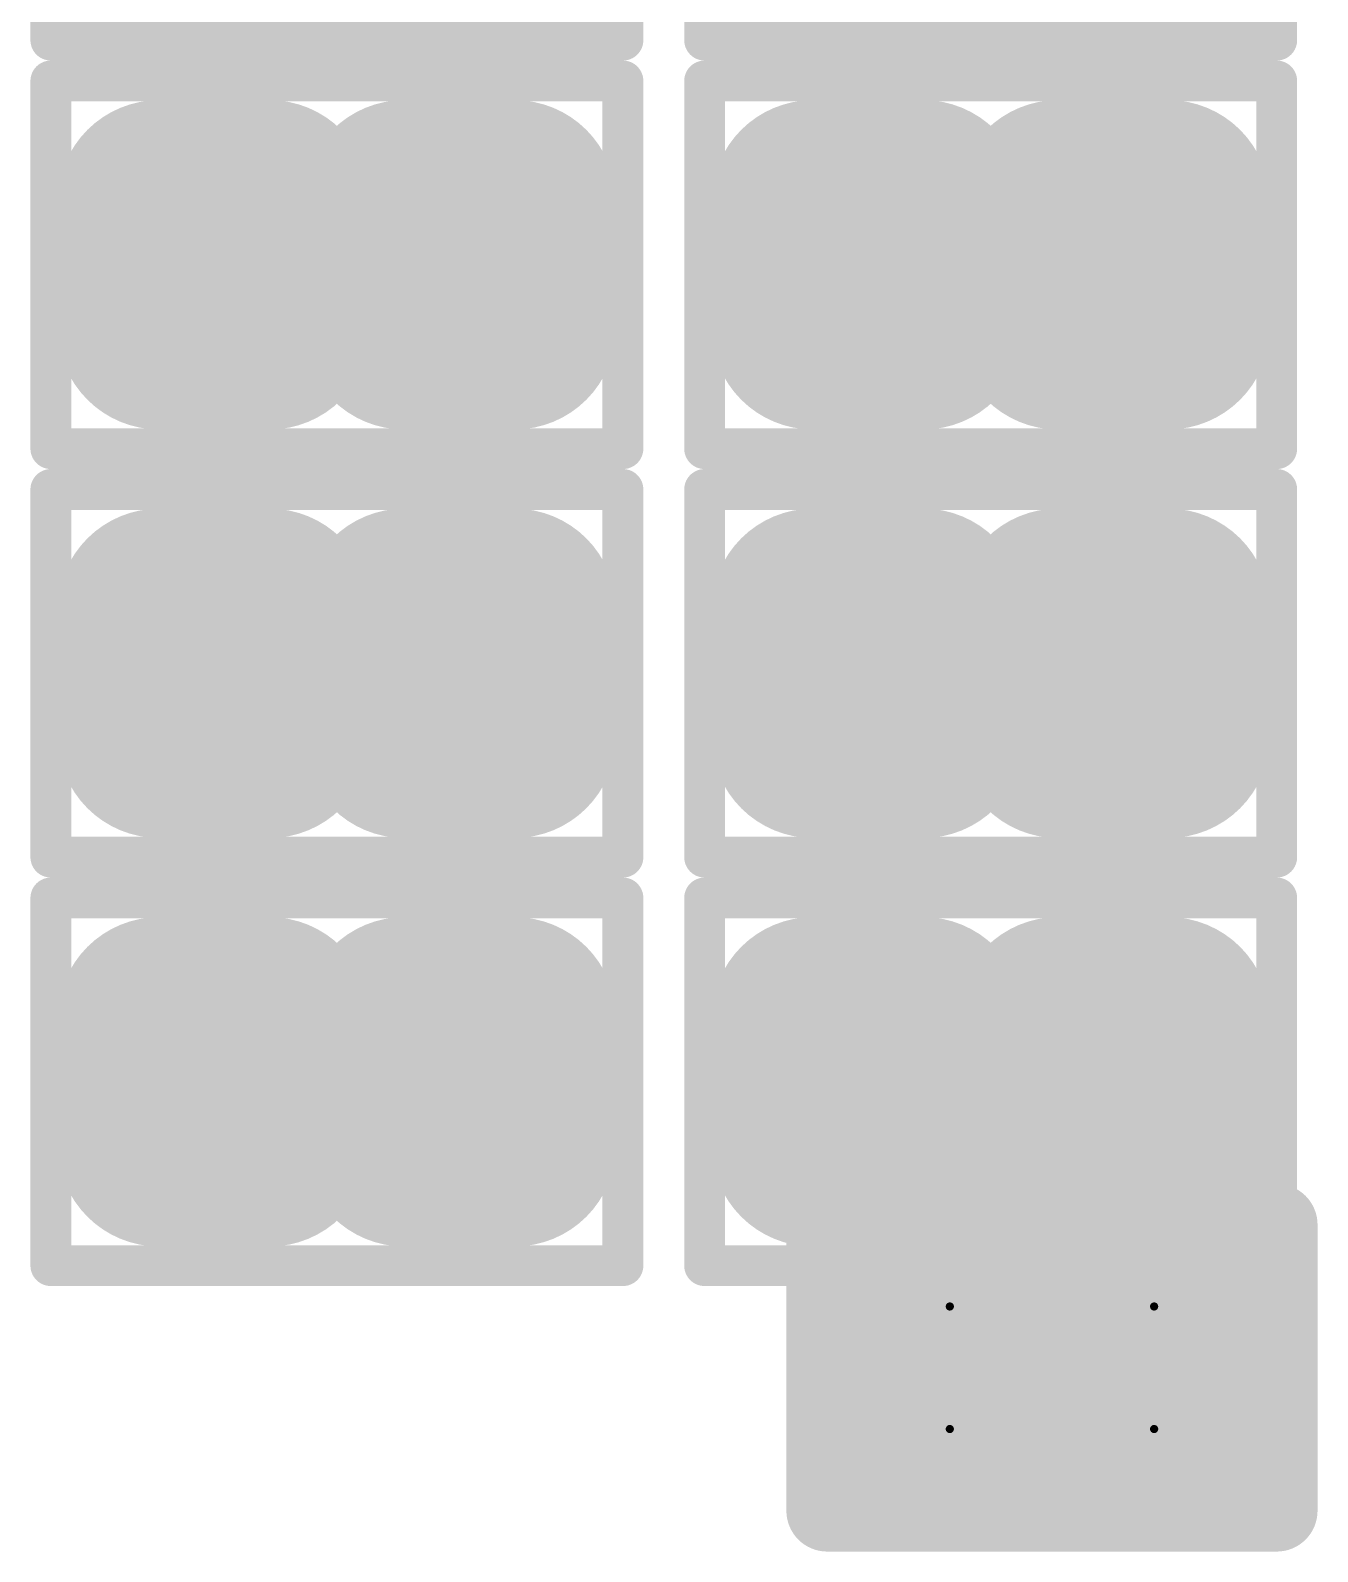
# Model space of a CAD drawing. Header units: millimetres. Extents: x 169 to 355, y 129 to 253.
# Drawn here: x 185.75 to 187.325, y 148.775 to 150.637 of the extents above; entities that cross this region are included whole.
import ezdxf

# ---------------------------------------------------------------- set-up
doc = ezdxf.new("R2010")
doc.units = ezdxf.units.MM
for name, color, linetype in [('BottomLayer', 5, 'Continuous'), ('BottomPaste', 16, 'Continuous'), ('BottomSolder', 6, 'Continuous'), ('Mechanical1', 6, 'Continuous'), ('Mechanical15', 56, 'Continuous'), ('TopLayer', 1, 'Continuous'), ('TopPaste', 8, 'Continuous'), ('TopSolder', 216, 'Continuous')]:
    doc.layers.add(name, color=color, linetype=linetype)

# ---------------------------------------------------------------- blocks, each defined once
blk = doc.blocks.new('R01005_B_447')
at = {"layer": 'BottomLayer', "const_width": 0.0225}
for points in [[(-0.2287, 0.0775, 1), (-0.2063, 0.0775, 1)], [(-0.0937, 0.0775, 1), (-0.0712, 0.0775, 1)], [(0.0712, 0.0775, 1), (0.0937, 0.0775, 1)], [(0.2063, 0.0775, 1), (0.2287, 0.0775, 1)], [(-0.2287, -0.0775, 1), (-0.2063, -0.0775, 1)], [(-0.0937, -0.0775, 1), (-0.0712, -0.0775, 1)], [(0.0712, -0.0775, 1), (0.0937, -0.0775, 1)], [(0.2063, -0.0775, 1), (0.2287, -0.0775, 1)]]:
    blk.add_lwpolyline(points, format="xyb", close=True, dxfattribs=at)
at = {"layer": 'BottomLayer'}
for points in [[(-0.0825, -0.1), (-0.0825, 0.1), (-0.2175, -0.1), (-0.2175, 0.1)], [(0.2175, -0.1), (0.2175, 0.1), (0.0825, -0.1), (0.0825, 0.1)], [(-0.06, -0.0775), (-0.06, 0.0775), (-0.24, -0.0775), (-0.24, 0.0775)], [(0.24, -0.0775), (0.24, 0.0775), (0.06, -0.0775), (0.06, 0.0775)]]:
    blk.add_solid(points, dxfattribs=at)
at = {"layer": 'BottomPaste', "const_width": 0.0225}
for points in [[(-0.2287, 0.0775, 1), (-0.2063, 0.0775, 1)], [(-0.0937, 0.0775, 1), (-0.0712, 0.0775, 1)], [(0.0712, 0.0775, 1), (0.0937, 0.0775, 1)], [(0.2063, 0.0775, 1), (0.2287, 0.0775, 1)], [(-0.2287, -0.0775, 1), (-0.2063, -0.0775, 1)], [(-0.0937, -0.0775, 1), (-0.0712, -0.0775, 1)], [(0.0712, -0.0775, 1), (0.0937, -0.0775, 1)], [(0.2063, -0.0775, 1), (0.2287, -0.0775, 1)]]:
    blk.add_lwpolyline(points, format="xyb", close=True, dxfattribs=at)
at = {"layer": 'BottomPaste'}
for points in [[(-0.0825, -0.1), (-0.0825, 0.1), (-0.2175, -0.1), (-0.2175, 0.1)], [(0.2175, -0.1), (0.2175, 0.1), (0.0825, -0.1), (0.0825, 0.1)], [(-0.06, -0.0775), (-0.06, 0.0775), (-0.24, -0.0775), (-0.24, 0.0775)], [(0.24, -0.0775), (0.24, 0.0775), (0.06, -0.0775), (0.06, 0.0775)]]:
    blk.add_solid(points, dxfattribs=at)
at = {"layer": 'BottomSolder', "const_width": 0.1241}
for points in [[(-0.2795, 0.0775, 1), (-0.1555, 0.0775, 1)], [(-0.1445, 0.0775, 1), (-0.0204, 0.0775, 1)], [(0.0204, 0.0775, 1), (0.1445, 0.0775, 1)], [(0.1555, 0.0775, 1), (0.2795, 0.0775, 1)], [(-0.2795, -0.0775, 1), (-0.1555, -0.0775, 1)], [(-0.1445, -0.0775, 1), (-0.0204, -0.0775, 1)], [(0.0204, -0.0775, 1), (0.1445, -0.0775, 1)], [(0.1555, -0.0775, 1), (0.2795, -0.0775, 1)]]:
    blk.add_lwpolyline(points, format="xyb", close=True, dxfattribs=at)
at = {"layer": 'BottomSolder'}
for points in [[(-0.0825, -0.2016), (-0.0825, 0.2016), (-0.2175, -0.2016), (-0.2175, 0.2016)], [(0.2175, -0.2016), (0.2175, 0.2016), (0.0825, -0.2016), (0.0825, 0.2016)], [(0.0416, -0.0775), (0.0416, 0.0775), (-0.3416, -0.0775), (-0.3416, 0.0775)], [(0.3416, -0.0775), (0.3416, 0.0775), (-0.0416, -0.0775), (-0.0416, 0.0775)]]:
    blk.add_solid(points, dxfattribs=at)
at = {"layer": 'Mechanical1', "const_width": 0.05}
for points in [[(-0.1999, 0.0999), (-0.1999, -0.1001)], [(0.2001, 0.0999), (-0.1999, 0.0999)], [(0.2001, 0.0999), (0.2001, -0.1001)], [(0.2001, -0.1001), (-0.1999, -0.1001)]]:
    blk.add_lwpolyline(points, dxfattribs=at)
at = {"layer": 'Mechanical1', "const_width": 0.025}
for points in [[(-0.2124, 0.0999, 1), (-0.1874, 0.0999, 1)], [(-0.2124, 0.0999, 1), (-0.1874, 0.0999, 1)], [(0.1876, 0.0999, 1), (0.2126, 0.0999, 1)], [(0.1876, 0.0999, 1), (0.2126, 0.0999, 1)], [(-0.2124, -0.1001, 1), (-0.1874, -0.1001, 1)], [(-0.2124, -0.1001, 1), (-0.1874, -0.1001, 1)], [(0.1876, -0.1001, 1), (0.2126, -0.1001, 1)], [(0.1876, -0.1001, 1), (0.2126, -0.1001, 1)]]:
    blk.add_lwpolyline(points, format="xyb", close=True, dxfattribs=at)
at = {"layer": 'Mechanical15', "const_width": 0.05}
for points in [[(-0.35, 0.225), (-0.35, -0.225)], [(0.35, 0.225), (-0.35, 0.225)], [(0.35, 0.225), (0.35, -0.225)], [(0, 0.125), (0, -0.125)], [(0.15, 0), (-0.15, 0)], [(0.35, -0.225), (-0.35, -0.225)]]:
    blk.add_lwpolyline(points, dxfattribs=at)
at = {"layer": 'Mechanical15', "const_width": 0.025}
for points in [[(-0.3625, 0.225, 1), (-0.3375, 0.225, 1)], [(-0.3625, 0.225, 1), (-0.3375, 0.225, 1)], [(0.3375, 0.225, 1), (0.3625, 0.225, 1)], [(0.3375, 0.225, 1), (0.3625, 0.225, 1)], [(-0.0125, 0.125, 1), (0.0125, 0.125, 1)], [(-0.1625, 0, 1), (-0.1375, 0, 1)], [(0.1375, 0, 1), (0.1625, 0, 1)], [(-0.0125, -0.125, 1), (0.0125, -0.125, 1)], [(-0.3625, -0.225, 1), (-0.3375, -0.225, 1)], [(-0.3625, -0.225, 1), (-0.3375, -0.225, 1)], [(0.3375, -0.225, 1), (0.3625, -0.225, 1)], [(0.3375, -0.225, 1), (0.3625, -0.225, 1)]]:
    blk.add_lwpolyline(points, format="xyb", close=True, dxfattribs=at)
blk = doc.blocks.new('R01005_B_448')
at = {"layer": 'BottomLayer', "const_width": 0.0225}
for points in [[(-0.2287, 0.0775, 1), (-0.2063, 0.0775, 1)], [(-0.0937, 0.0775, 1), (-0.0712, 0.0775, 1)], [(0.0712, 0.0775, 1), (0.0937, 0.0775, 1)], [(0.2063, 0.0775, 1), (0.2287, 0.0775, 1)], [(-0.2287, -0.0775, 1), (-0.2063, -0.0775, 1)], [(-0.0937, -0.0775, 1), (-0.0712, -0.0775, 1)], [(0.0712, -0.0775, 1), (0.0937, -0.0775, 1)], [(0.2063, -0.0775, 1), (0.2287, -0.0775, 1)]]:
    blk.add_lwpolyline(points, format="xyb", close=True, dxfattribs=at)
at = {"layer": 'BottomLayer'}
for points in [[(-0.0825, -0.1), (-0.0825, 0.1), (-0.2175, -0.1), (-0.2175, 0.1)], [(0.2175, -0.1), (0.2175, 0.1), (0.0825, -0.1), (0.0825, 0.1)], [(-0.06, -0.0775), (-0.06, 0.0775), (-0.24, -0.0775), (-0.24, 0.0775)], [(0.24, -0.0775), (0.24, 0.0775), (0.06, -0.0775), (0.06, 0.0775)]]:
    blk.add_solid(points, dxfattribs=at)
at = {"layer": 'BottomPaste', "const_width": 0.0225}
for points in [[(-0.2287, 0.0775, 1), (-0.2063, 0.0775, 1)], [(-0.0937, 0.0775, 1), (-0.0712, 0.0775, 1)], [(0.0712, 0.0775, 1), (0.0937, 0.0775, 1)], [(0.2063, 0.0775, 1), (0.2287, 0.0775, 1)], [(-0.2287, -0.0775, 1), (-0.2063, -0.0775, 1)], [(-0.0937, -0.0775, 1), (-0.0712, -0.0775, 1)], [(0.0712, -0.0775, 1), (0.0937, -0.0775, 1)], [(0.2063, -0.0775, 1), (0.2287, -0.0775, 1)]]:
    blk.add_lwpolyline(points, format="xyb", close=True, dxfattribs=at)
at = {"layer": 'BottomPaste'}
for points in [[(-0.0825, -0.1), (-0.0825, 0.1), (-0.2175, -0.1), (-0.2175, 0.1)], [(0.2175, -0.1), (0.2175, 0.1), (0.0825, -0.1), (0.0825, 0.1)], [(-0.06, -0.0775), (-0.06, 0.0775), (-0.24, -0.0775), (-0.24, 0.0775)], [(0.24, -0.0775), (0.24, 0.0775), (0.06, -0.0775), (0.06, 0.0775)]]:
    blk.add_solid(points, dxfattribs=at)
at = {"layer": 'BottomSolder', "const_width": 0.1241}
for points in [[(-0.2795, 0.0775, 1), (-0.1555, 0.0775, 1)], [(-0.1445, 0.0775, 1), (-0.0204, 0.0775, 1)], [(0.0204, 0.0775, 1), (0.1445, 0.0775, 1)], [(0.1555, 0.0775, 1), (0.2795, 0.0775, 1)], [(-0.2795, -0.0775, 1), (-0.1555, -0.0775, 1)], [(-0.1445, -0.0775, 1), (-0.0204, -0.0775, 1)], [(0.0204, -0.0775, 1), (0.1445, -0.0775, 1)], [(0.1555, -0.0775, 1), (0.2795, -0.0775, 1)]]:
    blk.add_lwpolyline(points, format="xyb", close=True, dxfattribs=at)
at = {"layer": 'BottomSolder'}
for points in [[(-0.0825, -0.2016), (-0.0825, 0.2016), (-0.2175, -0.2016), (-0.2175, 0.2016)], [(0.2175, -0.2016), (0.2175, 0.2016), (0.0825, -0.2016), (0.0825, 0.2016)], [(0.0416, -0.0775), (0.0416, 0.0775), (-0.3416, -0.0775), (-0.3416, 0.0775)], [(0.3416, -0.0775), (0.3416, 0.0775), (-0.0416, -0.0775), (-0.0416, 0.0775)]]:
    blk.add_solid(points, dxfattribs=at)
at = {"layer": 'Mechanical1', "const_width": 0.05}
for points in [[(-0.1999, 0.0999), (-0.1999, -0.1001)], [(0.2001, 0.0999), (-0.1999, 0.0999)], [(0.2001, 0.0999), (0.2001, -0.1001)], [(0.2001, -0.1001), (-0.1999, -0.1001)]]:
    blk.add_lwpolyline(points, dxfattribs=at)
at = {"layer": 'Mechanical1', "const_width": 0.025}
for points in [[(-0.2124, 0.0999, 1), (-0.1874, 0.0999, 1)], [(-0.2124, 0.0999, 1), (-0.1874, 0.0999, 1)], [(0.1876, 0.0999, 1), (0.2126, 0.0999, 1)], [(0.1876, 0.0999, 1), (0.2126, 0.0999, 1)], [(-0.2124, -0.1001, 1), (-0.1874, -0.1001, 1)], [(-0.2124, -0.1001, 1), (-0.1874, -0.1001, 1)], [(0.1876, -0.1001, 1), (0.2126, -0.1001, 1)], [(0.1876, -0.1001, 1), (0.2126, -0.1001, 1)]]:
    blk.add_lwpolyline(points, format="xyb", close=True, dxfattribs=at)
at = {"layer": 'Mechanical15', "const_width": 0.05}
for points in [[(-0.35, 0.225), (-0.35, -0.225)], [(0.35, 0.225), (-0.35, 0.225)], [(0.35, 0.225), (0.35, -0.225)], [(0, 0.125), (0, -0.125)], [(0.15, 0), (-0.15, 0)], [(0.35, -0.225), (-0.35, -0.225)]]:
    blk.add_lwpolyline(points, dxfattribs=at)
at = {"layer": 'Mechanical15', "const_width": 0.025}
for points in [[(-0.3625, 0.225, 1), (-0.3375, 0.225, 1)], [(-0.3625, 0.225, 1), (-0.3375, 0.225, 1)], [(0.3375, 0.225, 1), (0.3625, 0.225, 1)], [(0.3375, 0.225, 1), (0.3625, 0.225, 1)], [(-0.0125, 0.125, 1), (0.0125, 0.125, 1)], [(-0.1625, 0, 1), (-0.1375, 0, 1)], [(0.1375, 0, 1), (0.1625, 0, 1)], [(-0.0125, -0.125, 1), (0.0125, -0.125, 1)], [(-0.3625, -0.225, 1), (-0.3375, -0.225, 1)], [(-0.3625, -0.225, 1), (-0.3375, -0.225, 1)], [(0.3375, -0.225, 1), (0.3625, -0.225, 1)], [(0.3375, -0.225, 1), (0.3625, -0.225, 1)]]:
    blk.add_lwpolyline(points, format="xyb", close=True, dxfattribs=at)
blk = doc.blocks.new('R01005_B_449')
at = {"layer": 'BottomLayer', "const_width": 0.0225}
for points in [[(-0.2287, 0.0775, 1), (-0.2063, 0.0775, 1)], [(-0.0937, 0.0775, 1), (-0.0712, 0.0775, 1)], [(0.0712, 0.0775, 1), (0.0937, 0.0775, 1)], [(0.2063, 0.0775, 1), (0.2287, 0.0775, 1)], [(-0.2287, -0.0775, 1), (-0.2063, -0.0775, 1)], [(-0.0937, -0.0775, 1), (-0.0712, -0.0775, 1)], [(0.0712, -0.0775, 1), (0.0937, -0.0775, 1)], [(0.2063, -0.0775, 1), (0.2287, -0.0775, 1)]]:
    blk.add_lwpolyline(points, format="xyb", close=True, dxfattribs=at)
at = {"layer": 'BottomLayer'}
for points in [[(-0.0825, -0.1), (-0.0825, 0.1), (-0.2175, -0.1), (-0.2175, 0.1)], [(0.2175, -0.1), (0.2175, 0.1), (0.0825, -0.1), (0.0825, 0.1)], [(-0.06, -0.0775), (-0.06, 0.0775), (-0.24, -0.0775), (-0.24, 0.0775)], [(0.24, -0.0775), (0.24, 0.0775), (0.06, -0.0775), (0.06, 0.0775)]]:
    blk.add_solid(points, dxfattribs=at)
at = {"layer": 'BottomPaste', "const_width": 0.0225}
for points in [[(-0.2287, 0.0775, 1), (-0.2063, 0.0775, 1)], [(-0.0937, 0.0775, 1), (-0.0712, 0.0775, 1)], [(0.0712, 0.0775, 1), (0.0937, 0.0775, 1)], [(0.2063, 0.0775, 1), (0.2287, 0.0775, 1)], [(-0.2287, -0.0775, 1), (-0.2063, -0.0775, 1)], [(-0.0937, -0.0775, 1), (-0.0712, -0.0775, 1)], [(0.0712, -0.0775, 1), (0.0937, -0.0775, 1)], [(0.2063, -0.0775, 1), (0.2287, -0.0775, 1)]]:
    blk.add_lwpolyline(points, format="xyb", close=True, dxfattribs=at)
at = {"layer": 'BottomPaste'}
for points in [[(-0.0825, -0.1), (-0.0825, 0.1), (-0.2175, -0.1), (-0.2175, 0.1)], [(0.2175, -0.1), (0.2175, 0.1), (0.0825, -0.1), (0.0825, 0.1)], [(-0.06, -0.0775), (-0.06, 0.0775), (-0.24, -0.0775), (-0.24, 0.0775)], [(0.24, -0.0775), (0.24, 0.0775), (0.06, -0.0775), (0.06, 0.0775)]]:
    blk.add_solid(points, dxfattribs=at)
at = {"layer": 'BottomSolder', "const_width": 0.1241}
for points in [[(-0.2795, 0.0775, 1), (-0.1555, 0.0775, 1)], [(-0.1445, 0.0775, 1), (-0.0204, 0.0775, 1)], [(0.0204, 0.0775, 1), (0.1445, 0.0775, 1)], [(0.1555, 0.0775, 1), (0.2795, 0.0775, 1)], [(-0.2795, -0.0775, 1), (-0.1555, -0.0775, 1)], [(-0.1445, -0.0775, 1), (-0.0204, -0.0775, 1)], [(0.0204, -0.0775, 1), (0.1445, -0.0775, 1)], [(0.1555, -0.0775, 1), (0.2795, -0.0775, 1)]]:
    blk.add_lwpolyline(points, format="xyb", close=True, dxfattribs=at)
at = {"layer": 'BottomSolder'}
for points in [[(-0.0825, -0.2016), (-0.0825, 0.2016), (-0.2175, -0.2016), (-0.2175, 0.2016)], [(0.2175, -0.2016), (0.2175, 0.2016), (0.0825, -0.2016), (0.0825, 0.2016)], [(0.0416, -0.0775), (0.0416, 0.0775), (-0.3416, -0.0775), (-0.3416, 0.0775)], [(0.3416, -0.0775), (0.3416, 0.0775), (-0.0416, -0.0775), (-0.0416, 0.0775)]]:
    blk.add_solid(points, dxfattribs=at)
at = {"layer": 'Mechanical1', "const_width": 0.05}
for points in [[(-0.1999, 0.0999), (-0.1999, -0.1001)], [(0.2001, 0.0999), (-0.1999, 0.0999)], [(0.2001, 0.0999), (0.2001, -0.1001)], [(0.2001, -0.1001), (-0.1999, -0.1001)]]:
    blk.add_lwpolyline(points, dxfattribs=at)
at = {"layer": 'Mechanical1', "const_width": 0.025}
for points in [[(-0.2124, 0.0999, 1), (-0.1874, 0.0999, 1)], [(-0.2124, 0.0999, 1), (-0.1874, 0.0999, 1)], [(0.1876, 0.0999, 1), (0.2126, 0.0999, 1)], [(0.1876, 0.0999, 1), (0.2126, 0.0999, 1)], [(-0.2124, -0.1001, 1), (-0.1874, -0.1001, 1)], [(-0.2124, -0.1001, 1), (-0.1874, -0.1001, 1)], [(0.1876, -0.1001, 1), (0.2126, -0.1001, 1)], [(0.1876, -0.1001, 1), (0.2126, -0.1001, 1)]]:
    blk.add_lwpolyline(points, format="xyb", close=True, dxfattribs=at)
at = {"layer": 'Mechanical15', "const_width": 0.05}
for points in [[(-0.35, 0.225), (-0.35, -0.225)], [(0.35, 0.225), (-0.35, 0.225)], [(0.35, 0.225), (0.35, -0.225)], [(0, 0.125), (0, -0.125)], [(0.15, 0), (-0.15, 0)], [(0.35, -0.225), (-0.35, -0.225)]]:
    blk.add_lwpolyline(points, dxfattribs=at)
at = {"layer": 'Mechanical15', "const_width": 0.025}
for points in [[(-0.3625, 0.225, 1), (-0.3375, 0.225, 1)], [(-0.3625, 0.225, 1), (-0.3375, 0.225, 1)], [(0.3375, 0.225, 1), (0.3625, 0.225, 1)], [(0.3375, 0.225, 1), (0.3625, 0.225, 1)], [(-0.0125, 0.125, 1), (0.0125, 0.125, 1)], [(-0.1625, 0, 1), (-0.1375, 0, 1)], [(0.1375, 0, 1), (0.1625, 0, 1)], [(-0.0125, -0.125, 1), (0.0125, -0.125, 1)], [(-0.3625, -0.225, 1), (-0.3375, -0.225, 1)], [(-0.3625, -0.225, 1), (-0.3375, -0.225, 1)], [(0.3375, -0.225, 1), (0.3625, -0.225, 1)], [(0.3375, -0.225, 1), (0.3625, -0.225, 1)]]:
    blk.add_lwpolyline(points, format="xyb", close=True, dxfattribs=at)
blk = doc.blocks.new('R01005_B_454')
at = {"layer": 'BottomLayer', "const_width": 0.0225}
for points in [[(-0.2287, 0.0775, 1), (-0.2063, 0.0775, 1)], [(-0.0937, 0.0775, 1), (-0.0712, 0.0775, 1)], [(0.0712, 0.0775, 1), (0.0937, 0.0775, 1)], [(0.2063, 0.0775, 1), (0.2287, 0.0775, 1)], [(-0.2287, -0.0775, 1), (-0.2063, -0.0775, 1)], [(-0.0937, -0.0775, 1), (-0.0712, -0.0775, 1)], [(0.0712, -0.0775, 1), (0.0937, -0.0775, 1)], [(0.2063, -0.0775, 1), (0.2287, -0.0775, 1)]]:
    blk.add_lwpolyline(points, format="xyb", close=True, dxfattribs=at)
at = {"layer": 'BottomLayer'}
for points in [[(-0.0825, -0.1), (-0.0825, 0.1), (-0.2175, -0.1), (-0.2175, 0.1)], [(0.2175, -0.1), (0.2175, 0.1), (0.0825, -0.1), (0.0825, 0.1)], [(-0.06, -0.0775), (-0.06, 0.0775), (-0.24, -0.0775), (-0.24, 0.0775)], [(0.24, -0.0775), (0.24, 0.0775), (0.06, -0.0775), (0.06, 0.0775)]]:
    blk.add_solid(points, dxfattribs=at)
at = {"layer": 'BottomPaste', "const_width": 0.0225}
for points in [[(-0.2287, 0.0775, 1), (-0.2063, 0.0775, 1)], [(-0.0937, 0.0775, 1), (-0.0712, 0.0775, 1)], [(0.0712, 0.0775, 1), (0.0937, 0.0775, 1)], [(0.2063, 0.0775, 1), (0.2287, 0.0775, 1)], [(-0.2287, -0.0775, 1), (-0.2063, -0.0775, 1)], [(-0.0937, -0.0775, 1), (-0.0712, -0.0775, 1)], [(0.0712, -0.0775, 1), (0.0937, -0.0775, 1)], [(0.2063, -0.0775, 1), (0.2287, -0.0775, 1)]]:
    blk.add_lwpolyline(points, format="xyb", close=True, dxfattribs=at)
at = {"layer": 'BottomPaste'}
for points in [[(-0.0825, -0.1), (-0.0825, 0.1), (-0.2175, -0.1), (-0.2175, 0.1)], [(0.2175, -0.1), (0.2175, 0.1), (0.0825, -0.1), (0.0825, 0.1)], [(-0.06, -0.0775), (-0.06, 0.0775), (-0.24, -0.0775), (-0.24, 0.0775)], [(0.24, -0.0775), (0.24, 0.0775), (0.06, -0.0775), (0.06, 0.0775)]]:
    blk.add_solid(points, dxfattribs=at)
at = {"layer": 'BottomSolder', "const_width": 0.1241}
for points in [[(-0.2795, 0.0775, 1), (-0.1555, 0.0775, 1)], [(-0.1445, 0.0775, 1), (-0.0204, 0.0775, 1)], [(0.0204, 0.0775, 1), (0.1445, 0.0775, 1)], [(0.1555, 0.0775, 1), (0.2795, 0.0775, 1)], [(-0.2795, -0.0775, 1), (-0.1555, -0.0775, 1)], [(-0.1445, -0.0775, 1), (-0.0204, -0.0775, 1)], [(0.0204, -0.0775, 1), (0.1445, -0.0775, 1)], [(0.1555, -0.0775, 1), (0.2795, -0.0775, 1)]]:
    blk.add_lwpolyline(points, format="xyb", close=True, dxfattribs=at)
at = {"layer": 'BottomSolder'}
for points in [[(-0.0825, -0.2016), (-0.0825, 0.2016), (-0.2175, -0.2016), (-0.2175, 0.2016)], [(0.2175, -0.2016), (0.2175, 0.2016), (0.0825, -0.2016), (0.0825, 0.2016)], [(0.0416, -0.0775), (0.0416, 0.0775), (-0.3416, -0.0775), (-0.3416, 0.0775)], [(0.3416, -0.0775), (0.3416, 0.0775), (-0.0416, -0.0775), (-0.0416, 0.0775)]]:
    blk.add_solid(points, dxfattribs=at)
at = {"layer": 'Mechanical1', "const_width": 0.05}
for points in [[(-0.1999, 0.0999), (-0.1999, -0.1001)], [(0.2001, 0.0999), (-0.1999, 0.0999)], [(0.2001, 0.0999), (0.2001, -0.1001)], [(0.2001, -0.1001), (-0.1999, -0.1001)]]:
    blk.add_lwpolyline(points, dxfattribs=at)
at = {"layer": 'Mechanical1', "const_width": 0.025}
for points in [[(-0.2124, 0.0999, 1), (-0.1874, 0.0999, 1)], [(-0.2124, 0.0999, 1), (-0.1874, 0.0999, 1)], [(0.1876, 0.0999, 1), (0.2126, 0.0999, 1)], [(0.1876, 0.0999, 1), (0.2126, 0.0999, 1)], [(-0.2124, -0.1001, 1), (-0.1874, -0.1001, 1)], [(-0.2124, -0.1001, 1), (-0.1874, -0.1001, 1)], [(0.1876, -0.1001, 1), (0.2126, -0.1001, 1)], [(0.1876, -0.1001, 1), (0.2126, -0.1001, 1)]]:
    blk.add_lwpolyline(points, format="xyb", close=True, dxfattribs=at)
at = {"layer": 'Mechanical15', "const_width": 0.05}
for points in [[(-0.35, 0.225), (-0.35, -0.225)], [(0.35, 0.225), (-0.35, 0.225)], [(0.35, 0.225), (0.35, -0.225)], [(0, 0.125), (0, -0.125)], [(0.15, 0), (-0.15, 0)], [(0.35, -0.225), (-0.35, -0.225)]]:
    blk.add_lwpolyline(points, dxfattribs=at)
at = {"layer": 'Mechanical15', "const_width": 0.025}
for points in [[(-0.3625, 0.225, 1), (-0.3375, 0.225, 1)], [(-0.3625, 0.225, 1), (-0.3375, 0.225, 1)], [(0.3375, 0.225, 1), (0.3625, 0.225, 1)], [(0.3375, 0.225, 1), (0.3625, 0.225, 1)], [(-0.0125, 0.125, 1), (0.0125, 0.125, 1)], [(-0.1625, 0, 1), (-0.1375, 0, 1)], [(0.1375, 0, 1), (0.1625, 0, 1)], [(-0.0125, -0.125, 1), (0.0125, -0.125, 1)], [(-0.3625, -0.225, 1), (-0.3375, -0.225, 1)], [(-0.3625, -0.225, 1), (-0.3375, -0.225, 1)], [(0.3375, -0.225, 1), (0.3625, -0.225, 1)], [(0.3375, -0.225, 1), (0.3625, -0.225, 1)]]:
    blk.add_lwpolyline(points, format="xyb", close=True, dxfattribs=at)
blk = doc.blocks.new('R01005_B_477')
at = {"layer": 'BottomLayer', "const_width": 0.0225}
for points in [[(-0.2287, 0.0775, 1), (-0.2063, 0.0775, 1)], [(-0.0937, 0.0775, 1), (-0.0712, 0.0775, 1)], [(0.0712, 0.0775, 1), (0.0937, 0.0775, 1)], [(0.2063, 0.0775, 1), (0.2287, 0.0775, 1)], [(-0.2287, -0.0775, 1), (-0.2063, -0.0775, 1)], [(-0.0937, -0.0775, 1), (-0.0712, -0.0775, 1)], [(0.0712, -0.0775, 1), (0.0937, -0.0775, 1)], [(0.2063, -0.0775, 1), (0.2287, -0.0775, 1)]]:
    blk.add_lwpolyline(points, format="xyb", close=True, dxfattribs=at)
at = {"layer": 'BottomLayer'}
for points in [[(-0.0825, -0.1), (-0.0825, 0.1), (-0.2175, -0.1), (-0.2175, 0.1)], [(0.2175, -0.1), (0.2175, 0.1), (0.0825, -0.1), (0.0825, 0.1)], [(-0.06, -0.0775), (-0.06, 0.0775), (-0.24, -0.0775), (-0.24, 0.0775)], [(0.24, -0.0775), (0.24, 0.0775), (0.06, -0.0775), (0.06, 0.0775)]]:
    blk.add_solid(points, dxfattribs=at)
at = {"layer": 'BottomPaste', "const_width": 0.0225}
for points in [[(-0.2287, 0.0775, 1), (-0.2063, 0.0775, 1)], [(-0.0937, 0.0775, 1), (-0.0712, 0.0775, 1)], [(0.0712, 0.0775, 1), (0.0937, 0.0775, 1)], [(0.2063, 0.0775, 1), (0.2287, 0.0775, 1)], [(-0.2287, -0.0775, 1), (-0.2063, -0.0775, 1)], [(-0.0937, -0.0775, 1), (-0.0712, -0.0775, 1)], [(0.0712, -0.0775, 1), (0.0937, -0.0775, 1)], [(0.2063, -0.0775, 1), (0.2287, -0.0775, 1)]]:
    blk.add_lwpolyline(points, format="xyb", close=True, dxfattribs=at)
at = {"layer": 'BottomPaste'}
for points in [[(-0.0825, -0.1), (-0.0825, 0.1), (-0.2175, -0.1), (-0.2175, 0.1)], [(0.2175, -0.1), (0.2175, 0.1), (0.0825, -0.1), (0.0825, 0.1)], [(-0.06, -0.0775), (-0.06, 0.0775), (-0.24, -0.0775), (-0.24, 0.0775)], [(0.24, -0.0775), (0.24, 0.0775), (0.06, -0.0775), (0.06, 0.0775)]]:
    blk.add_solid(points, dxfattribs=at)
at = {"layer": 'BottomSolder', "const_width": 0.1241}
for points in [[(-0.2795, 0.0775, 1), (-0.1555, 0.0775, 1)], [(-0.1445, 0.0775, 1), (-0.0204, 0.0775, 1)], [(0.0204, 0.0775, 1), (0.1445, 0.0775, 1)], [(0.1555, 0.0775, 1), (0.2795, 0.0775, 1)], [(-0.2795, -0.0775, 1), (-0.1555, -0.0775, 1)], [(-0.1445, -0.0775, 1), (-0.0204, -0.0775, 1)], [(0.0204, -0.0775, 1), (0.1445, -0.0775, 1)], [(0.1555, -0.0775, 1), (0.2795, -0.0775, 1)]]:
    blk.add_lwpolyline(points, format="xyb", close=True, dxfattribs=at)
at = {"layer": 'BottomSolder'}
for points in [[(-0.0825, -0.2016), (-0.0825, 0.2016), (-0.2175, -0.2016), (-0.2175, 0.2016)], [(0.2175, -0.2016), (0.2175, 0.2016), (0.0825, -0.2016), (0.0825, 0.2016)], [(0.0416, -0.0775), (0.0416, 0.0775), (-0.3416, -0.0775), (-0.3416, 0.0775)], [(0.3416, -0.0775), (0.3416, 0.0775), (-0.0416, -0.0775), (-0.0416, 0.0775)]]:
    blk.add_solid(points, dxfattribs=at)
at = {"layer": 'Mechanical1', "const_width": 0.05}
for points in [[(-0.1999, 0.0999), (-0.1999, -0.1001)], [(0.2001, 0.0999), (-0.1999, 0.0999)], [(0.2001, 0.0999), (0.2001, -0.1001)], [(0.2001, -0.1001), (-0.1999, -0.1001)]]:
    blk.add_lwpolyline(points, dxfattribs=at)
at = {"layer": 'Mechanical1', "const_width": 0.025}
for points in [[(-0.2124, 0.0999, 1), (-0.1874, 0.0999, 1)], [(-0.2124, 0.0999, 1), (-0.1874, 0.0999, 1)], [(0.1876, 0.0999, 1), (0.2126, 0.0999, 1)], [(0.1876, 0.0999, 1), (0.2126, 0.0999, 1)], [(-0.2124, -0.1001, 1), (-0.1874, -0.1001, 1)], [(-0.2124, -0.1001, 1), (-0.1874, -0.1001, 1)], [(0.1876, -0.1001, 1), (0.2126, -0.1001, 1)], [(0.1876, -0.1001, 1), (0.2126, -0.1001, 1)]]:
    blk.add_lwpolyline(points, format="xyb", close=True, dxfattribs=at)
at = {"layer": 'Mechanical15', "const_width": 0.05}
for points in [[(-0.35, 0.225), (-0.35, -0.225)], [(0.35, 0.225), (-0.35, 0.225)], [(0.35, 0.225), (0.35, -0.225)], [(0, 0.125), (0, -0.125)], [(0.15, 0), (-0.15, 0)], [(0.35, -0.225), (-0.35, -0.225)]]:
    blk.add_lwpolyline(points, dxfattribs=at)
at = {"layer": 'Mechanical15', "const_width": 0.025}
for points in [[(-0.3625, 0.225, 1), (-0.3375, 0.225, 1)], [(-0.3625, 0.225, 1), (-0.3375, 0.225, 1)], [(0.3375, 0.225, 1), (0.3625, 0.225, 1)], [(0.3375, 0.225, 1), (0.3625, 0.225, 1)], [(-0.0125, 0.125, 1), (0.0125, 0.125, 1)], [(-0.1625, 0, 1), (-0.1375, 0, 1)], [(0.1375, 0, 1), (0.1625, 0, 1)], [(-0.0125, -0.125, 1), (0.0125, -0.125, 1)], [(-0.3625, -0.225, 1), (-0.3375, -0.225, 1)], [(-0.3625, -0.225, 1), (-0.3375, -0.225, 1)], [(0.3375, -0.225, 1), (0.3625, -0.225, 1)], [(0.3375, -0.225, 1), (0.3625, -0.225, 1)]]:
    blk.add_lwpolyline(points, format="xyb", close=True, dxfattribs=at)
blk = doc.blocks.new('R01005_B_478')
at = {"layer": 'BottomLayer', "const_width": 0.0225}
for points in [[(-0.2287, 0.0775, 1), (-0.2063, 0.0775, 1)], [(-0.0937, 0.0775, 1), (-0.0712, 0.0775, 1)], [(0.0712, 0.0775, 1), (0.0937, 0.0775, 1)], [(0.2063, 0.0775, 1), (0.2287, 0.0775, 1)], [(-0.2287, -0.0775, 1), (-0.2063, -0.0775, 1)], [(-0.0937, -0.0775, 1), (-0.0712, -0.0775, 1)], [(0.0712, -0.0775, 1), (0.0937, -0.0775, 1)], [(0.2063, -0.0775, 1), (0.2287, -0.0775, 1)]]:
    blk.add_lwpolyline(points, format="xyb", close=True, dxfattribs=at)
at = {"layer": 'BottomLayer'}
for points in [[(-0.0825, -0.1), (-0.0825, 0.1), (-0.2175, -0.1), (-0.2175, 0.1)], [(0.2175, -0.1), (0.2175, 0.1), (0.0825, -0.1), (0.0825, 0.1)], [(-0.06, -0.0775), (-0.06, 0.0775), (-0.24, -0.0775), (-0.24, 0.0775)], [(0.24, -0.0775), (0.24, 0.0775), (0.06, -0.0775), (0.06, 0.0775)]]:
    blk.add_solid(points, dxfattribs=at)
at = {"layer": 'BottomPaste', "const_width": 0.0225}
for points in [[(-0.2287, 0.0775, 1), (-0.2063, 0.0775, 1)], [(-0.0937, 0.0775, 1), (-0.0712, 0.0775, 1)], [(0.0712, 0.0775, 1), (0.0937, 0.0775, 1)], [(0.2063, 0.0775, 1), (0.2287, 0.0775, 1)], [(-0.2287, -0.0775, 1), (-0.2063, -0.0775, 1)], [(-0.0937, -0.0775, 1), (-0.0712, -0.0775, 1)], [(0.0712, -0.0775, 1), (0.0937, -0.0775, 1)], [(0.2063, -0.0775, 1), (0.2287, -0.0775, 1)]]:
    blk.add_lwpolyline(points, format="xyb", close=True, dxfattribs=at)
at = {"layer": 'BottomPaste'}
for points in [[(-0.0825, -0.1), (-0.0825, 0.1), (-0.2175, -0.1), (-0.2175, 0.1)], [(0.2175, -0.1), (0.2175, 0.1), (0.0825, -0.1), (0.0825, 0.1)], [(-0.06, -0.0775), (-0.06, 0.0775), (-0.24, -0.0775), (-0.24, 0.0775)], [(0.24, -0.0775), (0.24, 0.0775), (0.06, -0.0775), (0.06, 0.0775)]]:
    blk.add_solid(points, dxfattribs=at)
at = {"layer": 'BottomSolder', "const_width": 0.1241}
for points in [[(-0.2795, 0.0775, 1), (-0.1555, 0.0775, 1)], [(-0.1445, 0.0775, 1), (-0.0204, 0.0775, 1)], [(0.0204, 0.0775, 1), (0.1445, 0.0775, 1)], [(0.1555, 0.0775, 1), (0.2795, 0.0775, 1)], [(-0.2795, -0.0775, 1), (-0.1555, -0.0775, 1)], [(-0.1445, -0.0775, 1), (-0.0204, -0.0775, 1)], [(0.0204, -0.0775, 1), (0.1445, -0.0775, 1)], [(0.1555, -0.0775, 1), (0.2795, -0.0775, 1)]]:
    blk.add_lwpolyline(points, format="xyb", close=True, dxfattribs=at)
at = {"layer": 'BottomSolder'}
for points in [[(-0.0825, -0.2016), (-0.0825, 0.2016), (-0.2175, -0.2016), (-0.2175, 0.2016)], [(0.2175, -0.2016), (0.2175, 0.2016), (0.0825, -0.2016), (0.0825, 0.2016)], [(0.0416, -0.0775), (0.0416, 0.0775), (-0.3416, -0.0775), (-0.3416, 0.0775)], [(0.3416, -0.0775), (0.3416, 0.0775), (-0.0416, -0.0775), (-0.0416, 0.0775)]]:
    blk.add_solid(points, dxfattribs=at)
at = {"layer": 'Mechanical1', "const_width": 0.05}
for points in [[(-0.1999, 0.0999), (-0.1999, -0.1001)], [(0.2001, 0.0999), (-0.1999, 0.0999)], [(0.2001, 0.0999), (0.2001, -0.1001)], [(0.2001, -0.1001), (-0.1999, -0.1001)]]:
    blk.add_lwpolyline(points, dxfattribs=at)
at = {"layer": 'Mechanical1', "const_width": 0.025}
for points in [[(-0.2124, 0.0999, 1), (-0.1874, 0.0999, 1)], [(-0.2124, 0.0999, 1), (-0.1874, 0.0999, 1)], [(0.1876, 0.0999, 1), (0.2126, 0.0999, 1)], [(0.1876, 0.0999, 1), (0.2126, 0.0999, 1)], [(-0.2124, -0.1001, 1), (-0.1874, -0.1001, 1)], [(-0.2124, -0.1001, 1), (-0.1874, -0.1001, 1)], [(0.1876, -0.1001, 1), (0.2126, -0.1001, 1)], [(0.1876, -0.1001, 1), (0.2126, -0.1001, 1)]]:
    blk.add_lwpolyline(points, format="xyb", close=True, dxfattribs=at)
at = {"layer": 'Mechanical15', "const_width": 0.05}
for points in [[(-0.35, 0.225), (-0.35, -0.225)], [(0.35, 0.225), (-0.35, 0.225)], [(0.35, 0.225), (0.35, -0.225)], [(0, 0.125), (0, -0.125)], [(0.15, 0), (-0.15, 0)], [(0.35, -0.225), (-0.35, -0.225)]]:
    blk.add_lwpolyline(points, dxfattribs=at)
at = {"layer": 'Mechanical15', "const_width": 0.025}
for points in [[(-0.3625, 0.225, 1), (-0.3375, 0.225, 1)], [(-0.3625, 0.225, 1), (-0.3375, 0.225, 1)], [(0.3375, 0.225, 1), (0.3625, 0.225, 1)], [(0.3375, 0.225, 1), (0.3625, 0.225, 1)], [(-0.0125, 0.125, 1), (0.0125, 0.125, 1)], [(-0.1625, 0, 1), (-0.1375, 0, 1)], [(0.1375, 0, 1), (0.1625, 0, 1)], [(-0.0125, -0.125, 1), (0.0125, -0.125, 1)], [(-0.3625, -0.225, 1), (-0.3375, -0.225, 1)], [(-0.3625, -0.225, 1), (-0.3375, -0.225, 1)], [(0.3375, -0.225, 1), (0.3625, -0.225, 1)], [(0.3375, -0.225, 1), (0.3625, -0.225, 1)]]:
    blk.add_lwpolyline(points, format="xyb", close=True, dxfattribs=at)
blk = doc.blocks.new('R01005_B_479')
at = {"layer": 'BottomLayer', "const_width": 0.0225}
for points in [[(-0.2287, 0.0775, 1), (-0.2063, 0.0775, 1)], [(-0.0937, 0.0775, 1), (-0.0712, 0.0775, 1)], [(0.0712, 0.0775, 1), (0.0937, 0.0775, 1)], [(0.2063, 0.0775, 1), (0.2287, 0.0775, 1)], [(-0.2287, -0.0775, 1), (-0.2063, -0.0775, 1)], [(-0.0937, -0.0775, 1), (-0.0712, -0.0775, 1)], [(0.0712, -0.0775, 1), (0.0937, -0.0775, 1)], [(0.2063, -0.0775, 1), (0.2287, -0.0775, 1)]]:
    blk.add_lwpolyline(points, format="xyb", close=True, dxfattribs=at)
at = {"layer": 'BottomLayer'}
for points in [[(-0.0825, -0.1), (-0.0825, 0.1), (-0.2175, -0.1), (-0.2175, 0.1)], [(0.2175, -0.1), (0.2175, 0.1), (0.0825, -0.1), (0.0825, 0.1)], [(-0.06, -0.0775), (-0.06, 0.0775), (-0.24, -0.0775), (-0.24, 0.0775)], [(0.24, -0.0775), (0.24, 0.0775), (0.06, -0.0775), (0.06, 0.0775)]]:
    blk.add_solid(points, dxfattribs=at)
at = {"layer": 'BottomPaste', "const_width": 0.0225}
for points in [[(-0.2287, 0.0775, 1), (-0.2063, 0.0775, 1)], [(-0.0937, 0.0775, 1), (-0.0712, 0.0775, 1)], [(0.0712, 0.0775, 1), (0.0937, 0.0775, 1)], [(0.2063, 0.0775, 1), (0.2287, 0.0775, 1)], [(-0.2287, -0.0775, 1), (-0.2063, -0.0775, 1)], [(-0.0937, -0.0775, 1), (-0.0712, -0.0775, 1)], [(0.0712, -0.0775, 1), (0.0937, -0.0775, 1)], [(0.2063, -0.0775, 1), (0.2287, -0.0775, 1)]]:
    blk.add_lwpolyline(points, format="xyb", close=True, dxfattribs=at)
at = {"layer": 'BottomPaste'}
for points in [[(-0.0825, -0.1), (-0.0825, 0.1), (-0.2175, -0.1), (-0.2175, 0.1)], [(0.2175, -0.1), (0.2175, 0.1), (0.0825, -0.1), (0.0825, 0.1)], [(-0.06, -0.0775), (-0.06, 0.0775), (-0.24, -0.0775), (-0.24, 0.0775)], [(0.24, -0.0775), (0.24, 0.0775), (0.06, -0.0775), (0.06, 0.0775)]]:
    blk.add_solid(points, dxfattribs=at)
at = {"layer": 'BottomSolder', "const_width": 0.1241}
for points in [[(-0.2795, 0.0775, 1), (-0.1555, 0.0775, 1)], [(-0.1445, 0.0775, 1), (-0.0204, 0.0775, 1)], [(0.0204, 0.0775, 1), (0.1445, 0.0775, 1)], [(0.1555, 0.0775, 1), (0.2795, 0.0775, 1)], [(-0.2795, -0.0775, 1), (-0.1555, -0.0775, 1)], [(-0.1445, -0.0775, 1), (-0.0204, -0.0775, 1)], [(0.0204, -0.0775, 1), (0.1445, -0.0775, 1)], [(0.1555, -0.0775, 1), (0.2795, -0.0775, 1)]]:
    blk.add_lwpolyline(points, format="xyb", close=True, dxfattribs=at)
at = {"layer": 'BottomSolder'}
for points in [[(-0.0825, -0.2016), (-0.0825, 0.2016), (-0.2175, -0.2016), (-0.2175, 0.2016)], [(0.2175, -0.2016), (0.2175, 0.2016), (0.0825, -0.2016), (0.0825, 0.2016)], [(0.0416, -0.0775), (0.0416, 0.0775), (-0.3416, -0.0775), (-0.3416, 0.0775)], [(0.3416, -0.0775), (0.3416, 0.0775), (-0.0416, -0.0775), (-0.0416, 0.0775)]]:
    blk.add_solid(points, dxfattribs=at)
at = {"layer": 'Mechanical1', "const_width": 0.05}
for points in [[(-0.1999, 0.0999), (-0.1999, -0.1001)], [(0.2001, 0.0999), (-0.1999, 0.0999)], [(0.2001, 0.0999), (0.2001, -0.1001)], [(0.2001, -0.1001), (-0.1999, -0.1001)]]:
    blk.add_lwpolyline(points, dxfattribs=at)
at = {"layer": 'Mechanical1', "const_width": 0.025}
for points in [[(-0.2124, 0.0999, 1), (-0.1874, 0.0999, 1)], [(-0.2124, 0.0999, 1), (-0.1874, 0.0999, 1)], [(0.1876, 0.0999, 1), (0.2126, 0.0999, 1)], [(0.1876, 0.0999, 1), (0.2126, 0.0999, 1)], [(-0.2124, -0.1001, 1), (-0.1874, -0.1001, 1)], [(-0.2124, -0.1001, 1), (-0.1874, -0.1001, 1)], [(0.1876, -0.1001, 1), (0.2126, -0.1001, 1)], [(0.1876, -0.1001, 1), (0.2126, -0.1001, 1)]]:
    blk.add_lwpolyline(points, format="xyb", close=True, dxfattribs=at)
at = {"layer": 'Mechanical15', "const_width": 0.05}
for points in [[(-0.35, 0.225), (-0.35, -0.225)], [(0.35, 0.225), (-0.35, 0.225)], [(0.35, 0.225), (0.35, -0.225)], [(0, 0.125), (0, -0.125)], [(0.15, 0), (-0.15, 0)], [(0.35, -0.225), (-0.35, -0.225)]]:
    blk.add_lwpolyline(points, dxfattribs=at)
at = {"layer": 'Mechanical15', "const_width": 0.025}
for points in [[(-0.3625, 0.225, 1), (-0.3375, 0.225, 1)], [(-0.3625, 0.225, 1), (-0.3375, 0.225, 1)], [(0.3375, 0.225, 1), (0.3625, 0.225, 1)], [(0.3375, 0.225, 1), (0.3625, 0.225, 1)], [(-0.0125, 0.125, 1), (0.0125, 0.125, 1)], [(-0.1625, 0, 1), (-0.1375, 0, 1)], [(0.1375, 0, 1), (0.1625, 0, 1)], [(-0.0125, -0.125, 1), (0.0125, -0.125, 1)], [(-0.3625, -0.225, 1), (-0.3375, -0.225, 1)], [(-0.3625, -0.225, 1), (-0.3375, -0.225, 1)], [(0.3375, -0.225, 1), (0.3625, -0.225, 1)], [(0.3375, -0.225, 1), (0.3625, -0.225, 1)]]:
    blk.add_lwpolyline(points, format="xyb", close=True, dxfattribs=at)
blk = doc.blocks.new('R01005_B_482')
at = {"layer": 'BottomLayer', "const_width": 0.0225}
for points in [[(-0.2287, 0.0775, 1), (-0.2063, 0.0775, 1)], [(-0.0937, 0.0775, 1), (-0.0712, 0.0775, 1)], [(0.0712, 0.0775, 1), (0.0937, 0.0775, 1)], [(0.2063, 0.0775, 1), (0.2287, 0.0775, 1)], [(-0.2287, -0.0775, 1), (-0.2063, -0.0775, 1)], [(-0.0937, -0.0775, 1), (-0.0712, -0.0775, 1)], [(0.0712, -0.0775, 1), (0.0937, -0.0775, 1)], [(0.2063, -0.0775, 1), (0.2287, -0.0775, 1)]]:
    blk.add_lwpolyline(points, format="xyb", close=True, dxfattribs=at)
at = {"layer": 'BottomLayer'}
for points in [[(-0.0825, -0.1), (-0.0825, 0.1), (-0.2175, -0.1), (-0.2175, 0.1)], [(0.2175, -0.1), (0.2175, 0.1), (0.0825, -0.1), (0.0825, 0.1)], [(-0.06, -0.0775), (-0.06, 0.0775), (-0.24, -0.0775), (-0.24, 0.0775)], [(0.24, -0.0775), (0.24, 0.0775), (0.06, -0.0775), (0.06, 0.0775)]]:
    blk.add_solid(points, dxfattribs=at)
at = {"layer": 'BottomPaste', "const_width": 0.0225}
for points in [[(-0.2287, 0.0775, 1), (-0.2063, 0.0775, 1)], [(-0.0937, 0.0775, 1), (-0.0712, 0.0775, 1)], [(0.0712, 0.0775, 1), (0.0937, 0.0775, 1)], [(0.2063, 0.0775, 1), (0.2287, 0.0775, 1)], [(-0.2287, -0.0775, 1), (-0.2063, -0.0775, 1)], [(-0.0937, -0.0775, 1), (-0.0712, -0.0775, 1)], [(0.0712, -0.0775, 1), (0.0937, -0.0775, 1)], [(0.2063, -0.0775, 1), (0.2287, -0.0775, 1)]]:
    blk.add_lwpolyline(points, format="xyb", close=True, dxfattribs=at)
at = {"layer": 'BottomPaste'}
for points in [[(-0.0825, -0.1), (-0.0825, 0.1), (-0.2175, -0.1), (-0.2175, 0.1)], [(0.2175, -0.1), (0.2175, 0.1), (0.0825, -0.1), (0.0825, 0.1)], [(-0.06, -0.0775), (-0.06, 0.0775), (-0.24, -0.0775), (-0.24, 0.0775)], [(0.24, -0.0775), (0.24, 0.0775), (0.06, -0.0775), (0.06, 0.0775)]]:
    blk.add_solid(points, dxfattribs=at)
at = {"layer": 'BottomSolder', "const_width": 0.1241}
for points in [[(-0.2795, 0.0775, 1), (-0.1555, 0.0775, 1)], [(-0.1445, 0.0775, 1), (-0.0204, 0.0775, 1)], [(0.0204, 0.0775, 1), (0.1445, 0.0775, 1)], [(0.1555, 0.0775, 1), (0.2795, 0.0775, 1)], [(-0.2795, -0.0775, 1), (-0.1555, -0.0775, 1)], [(-0.1445, -0.0775, 1), (-0.0204, -0.0775, 1)], [(0.0204, -0.0775, 1), (0.1445, -0.0775, 1)], [(0.1555, -0.0775, 1), (0.2795, -0.0775, 1)]]:
    blk.add_lwpolyline(points, format="xyb", close=True, dxfattribs=at)
at = {"layer": 'BottomSolder'}
for points in [[(-0.0825, -0.2016), (-0.0825, 0.2016), (-0.2175, -0.2016), (-0.2175, 0.2016)], [(0.2175, -0.2016), (0.2175, 0.2016), (0.0825, -0.2016), (0.0825, 0.2016)], [(0.0416, -0.0775), (0.0416, 0.0775), (-0.3416, -0.0775), (-0.3416, 0.0775)], [(0.3416, -0.0775), (0.3416, 0.0775), (-0.0416, -0.0775), (-0.0416, 0.0775)]]:
    blk.add_solid(points, dxfattribs=at)
at = {"layer": 'Mechanical1', "const_width": 0.05}
for points in [[(-0.1999, 0.0999), (-0.1999, -0.1001)], [(0.2001, 0.0999), (-0.1999, 0.0999)], [(0.2001, 0.0999), (0.2001, -0.1001)], [(0.2001, -0.1001), (-0.1999, -0.1001)]]:
    blk.add_lwpolyline(points, dxfattribs=at)
at = {"layer": 'Mechanical1', "const_width": 0.025}
for points in [[(-0.2124, 0.0999, 1), (-0.1874, 0.0999, 1)], [(-0.2124, 0.0999, 1), (-0.1874, 0.0999, 1)], [(0.1876, 0.0999, 1), (0.2126, 0.0999, 1)], [(0.1876, 0.0999, 1), (0.2126, 0.0999, 1)], [(-0.2124, -0.1001, 1), (-0.1874, -0.1001, 1)], [(-0.2124, -0.1001, 1), (-0.1874, -0.1001, 1)], [(0.1876, -0.1001, 1), (0.2126, -0.1001, 1)], [(0.1876, -0.1001, 1), (0.2126, -0.1001, 1)]]:
    blk.add_lwpolyline(points, format="xyb", close=True, dxfattribs=at)
at = {"layer": 'Mechanical15', "const_width": 0.05}
for points in [[(-0.35, 0.225), (-0.35, -0.225)], [(0.35, 0.225), (-0.35, 0.225)], [(0.35, 0.225), (0.35, -0.225)], [(0, 0.125), (0, -0.125)], [(0.15, 0), (-0.15, 0)], [(0.35, -0.225), (-0.35, -0.225)]]:
    blk.add_lwpolyline(points, dxfattribs=at)
at = {"layer": 'Mechanical15', "const_width": 0.025}
for points in [[(-0.3625, 0.225, 1), (-0.3375, 0.225, 1)], [(-0.3625, 0.225, 1), (-0.3375, 0.225, 1)], [(0.3375, 0.225, 1), (0.3625, 0.225, 1)], [(0.3375, 0.225, 1), (0.3625, 0.225, 1)], [(-0.0125, 0.125, 1), (0.0125, 0.125, 1)], [(-0.1625, 0, 1), (-0.1375, 0, 1)], [(0.1375, 0, 1), (0.1625, 0, 1)], [(-0.0125, -0.125, 1), (0.0125, -0.125, 1)], [(-0.3625, -0.225, 1), (-0.3375, -0.225, 1)], [(-0.3625, -0.225, 1), (-0.3375, -0.225, 1)], [(0.3375, -0.225, 1), (0.3625, -0.225, 1)], [(0.3375, -0.225, 1), (0.3625, -0.225, 1)]]:
    blk.add_lwpolyline(points, format="xyb", close=True, dxfattribs=at)
blk = doc.blocks.new('R03015_1527')
at = {"layer": 'Mechanical1'}
for points, const_width in [([(0.15, 0.0751), (-0.1499, 0.0751)], 0.05), ([(-0.1499, 0.0751), (-0.1499, -0.0749)], 0.05), ([(0.15, 0.0751), (0.15, -0.0749)], 0.05), ([(0.125, 0.075), (-0.125, 0.075)], 0.01), ([(-0.125, 0.075), (-0.125, -0.075)], 0.01), ([(0.125, 0.075), (0.125, -0.075)], 0.01), ([(0.15, -0.0749), (-0.1499, -0.0749)], 0.05), ([(0.125, -0.075), (-0.125, -0.075)], 0.01)]:
    blk.add_lwpolyline(points, dxfattribs=dict(at, const_width=const_width))
for points, const_width in [([(-0.1624, 0.0751, 1), (-0.1374, 0.0751, 1)], 0.025), ([(-0.1624, 0.0751, 1), (-0.1374, 0.0751, 1)], 0.025), ([(0.1375, 0.0751, 1), (0.1625, 0.0751, 1)], 0.025), ([(0.1375, 0.0751, 1), (0.1625, 0.0751, 1)], 0.025), ([(-0.1275, 0.075, 1), (-0.1225, 0.075, 1)], 0.005), ([(-0.1275, 0.075, 1), (-0.1225, 0.075, 1)], 0.005), ([(0.1225, 0.075, 1), (0.1275, 0.075, 1)], 0.005), ([(0.1225, 0.075, 1), (0.1275, 0.075, 1)], 0.005), ([(-0.1624, -0.0749, 1), (-0.1374, -0.0749, 1)], 0.025), ([(-0.1624, -0.0749, 1), (-0.1374, -0.0749, 1)], 0.025), ([(0.1375, -0.0749, 1), (0.1625, -0.0749, 1)], 0.025), ([(0.1375, -0.0749, 1), (0.1625, -0.0749, 1)], 0.025), ([(-0.1275, -0.075, 1), (-0.1225, -0.075, 1)], 0.005), ([(-0.1275, -0.075, 1), (-0.1225, -0.075, 1)], 0.005), ([(0.1225, -0.075, 1), (0.1275, -0.075, 1)], 0.005), ([(0.1225, -0.075, 1), (0.1275, -0.075, 1)], 0.005)]:
    blk.add_lwpolyline(points, format="xyb", close=True, dxfattribs=dict(at, const_width=const_width))
at = {"layer": 'Mechanical15', "const_width": 0.1}
for points in [[(0.275, 0.175), (-0.275, 0.175)], [(-0.275, 0.175), (-0.275, -0.175)], [(0.275, 0.175), (0.275, -0.175)], [(0.275, -0.175), (-0.275, -0.175)]]:
    blk.add_lwpolyline(points, dxfattribs=at)
at = {"layer": 'Mechanical15', "const_width": 0.05}
for points in [[(-0.3, 0.175, 1), (-0.25, 0.175, 1)], [(-0.3, 0.175, 1), (-0.25, 0.175, 1)], [(0.25, 0.175, 1), (0.3, 0.175, 1)], [(0.25, 0.175, 1), (0.3, 0.175, 1)], [(-0.3, -0.175, 1), (-0.25, -0.175, 1)], [(-0.3, -0.175, 1), (-0.25, -0.175, 1)], [(0.25, -0.175, 1), (0.3, -0.175, 1)], [(0.25, -0.175, 1), (0.3, -0.175, 1)]]:
    blk.add_lwpolyline(points, format="xyb", close=True, dxfattribs=at)
at = {"layer": 'TopLayer', "const_width": 0.025}
for points in [[(-0.1575, 0.05, 1), (-0.1325, 0.05, 1)], [(-0.1075, 0.05, 1), (-0.0825, 0.05, 1)], [(0.0825, 0.05, 1), (0.1075, 0.05, 1)], [(0.1325, 0.05, 1), (0.1575, 0.05, 1)], [(-0.1575, -0.05, 1), (-0.1325, -0.05, 1)], [(-0.1075, -0.05, 1), (-0.0825, -0.05, 1)], [(0.0825, -0.05, 1), (0.1075, -0.05, 1)], [(0.1325, -0.05, 1), (0.1575, -0.05, 1)]]:
    blk.add_lwpolyline(points, format="xyb", close=True, dxfattribs=at)
at = {"layer": 'TopLayer'}
for points in [[(-0.145, 0.075), (-0.145, -0.075), (-0.095, 0.075), (-0.095, -0.075)], [(0.095, 0.075), (0.095, -0.075), (0.145, 0.075), (0.145, -0.075)], [(-0.17, 0.05), (-0.17, -0.05), (-0.07, 0.05), (-0.07, -0.05)], [(0.07, 0.05), (0.07, -0.05), (0.17, 0.05), (0.17, -0.05)]]:
    blk.add_solid(points, dxfattribs=at)
at = {"layer": 'TopPaste', "const_width": 0.025}
for points in [[(-0.1575, 0.05, 1), (-0.1325, 0.05, 1)], [(-0.1075, 0.05, 1), (-0.0825, 0.05, 1)], [(0.0825, 0.05, 1), (0.1075, 0.05, 1)], [(0.1325, 0.05, 1), (0.1575, 0.05, 1)], [(-0.1575, -0.05, 1), (-0.1325, -0.05, 1)], [(-0.1075, -0.05, 1), (-0.0825, -0.05, 1)], [(0.0825, -0.05, 1), (0.1075, -0.05, 1)], [(0.1325, -0.05, 1), (0.1575, -0.05, 1)]]:
    blk.add_lwpolyline(points, format="xyb", close=True, dxfattribs=at)
at = {"layer": 'TopPaste'}
for points in [[(-0.145, 0.075), (-0.145, -0.075), (-0.095, 0.075), (-0.095, -0.075)], [(0.095, 0.075), (0.095, -0.075), (0.145, 0.075), (0.145, -0.075)], [(-0.17, 0.05), (-0.17, -0.05), (-0.07, 0.05), (-0.07, -0.05)], [(0.07, 0.05), (0.07, -0.05), (0.17, 0.05), (0.17, -0.05)]]:
    blk.add_solid(points, dxfattribs=at)
at = {"layer": 'TopSolder', "const_width": 0.1266}
for points in [[(-0.2083, 0.05, 1), (-0.0817, 0.05, 1)], [(-0.1583, 0.05, 1), (-0.0317, 0.05, 1)], [(0.0317, 0.05, 1), (0.1583, 0.05, 1)], [(0.0817, 0.05, 1), (0.2083, 0.05, 1)], [(-0.2083, -0.05, 1), (-0.0817, -0.05, 1)], [(-0.1583, -0.05, 1), (-0.0317, -0.05, 1)], [(0.0317, -0.05, 1), (0.1583, -0.05, 1)], [(0.0817, -0.05, 1), (0.2083, -0.05, 1)]]:
    blk.add_lwpolyline(points, format="xyb", close=True, dxfattribs=at)
at = {"layer": 'TopSolder'}
for points in [[(-0.145, 0.1766), (-0.145, -0.1766), (-0.095, 0.1766), (-0.095, -0.1766)], [(0.095, 0.1766), (0.095, -0.1766), (0.145, 0.1766), (0.145, -0.1766)], [(-0.2716, 0.05), (-0.2716, -0.05), (0.0316, 0.05), (0.0316, -0.05)], [(-0.0316, 0.05), (-0.0316, -0.05), (0.2716, 0.05), (0.2716, -0.05)]]:
    blk.add_solid(points, dxfattribs=at)

msp = doc.modelspace()

# ---------------------------------------------------------------- block references
at = {"rotation": 180}
for name, p in [('R01005_B_477', (186.125, 150.85)), ('R01005_B_447', (186.925, 150.85)), ('R01005_B_482', (186.125, 150.35)), ('R01005_B_448', (186.925, 150.35)), ('R01005_B_479', (186.125, 149.85)), ('R01005_B_449', (186.925, 149.85)), ('R01005_B_478', (186.125, 149.35)), ('R01005_B_454', (186.925, 149.35)), ('R03015_1527', (187, 149))]:
    msp.add_blockref(name, p, dxfattribs=at)

doc.saveas('drawing.dxf')
